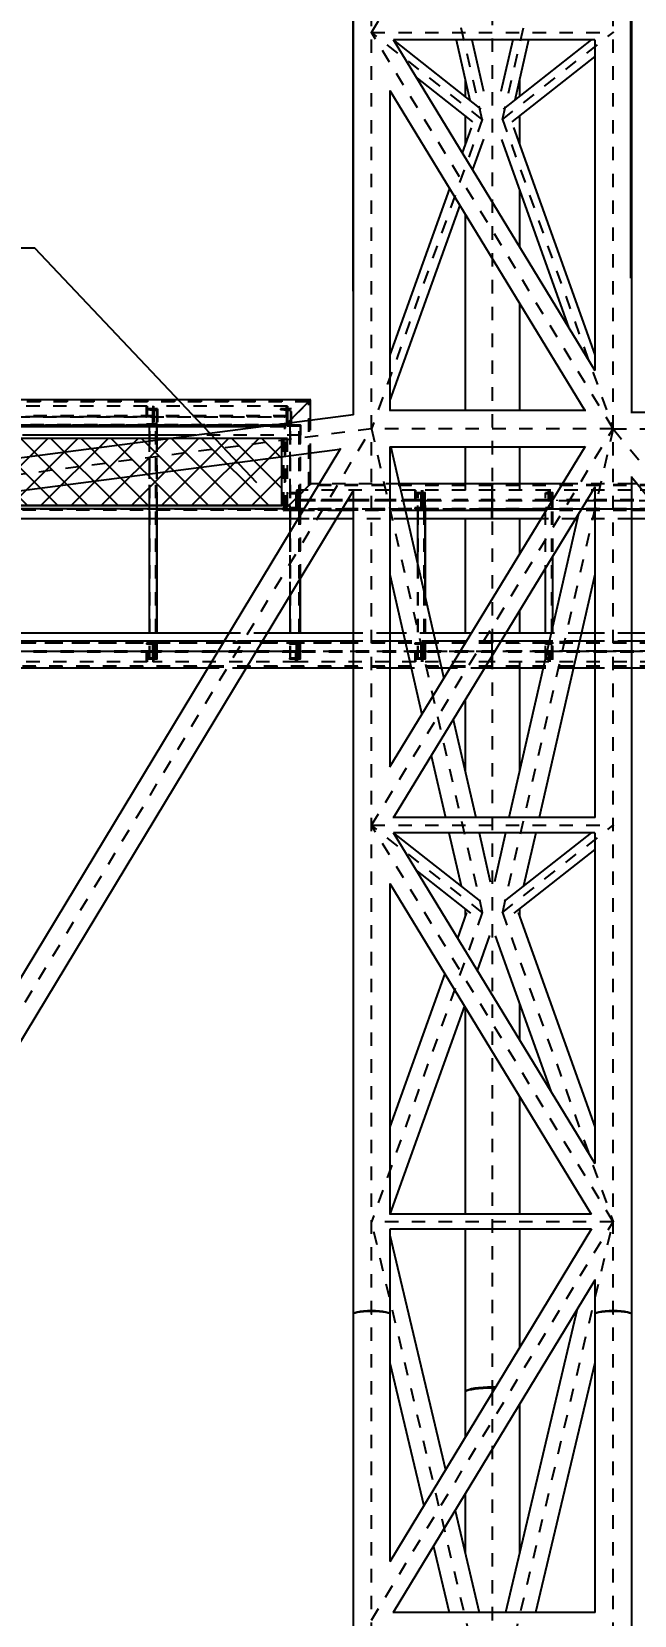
# Model space of a CAD drawing. Header units: millimetres. Extents: x 149919 to 150445, y 136651 to 136866.
# Drawn here: x 150273.73 to 150278.22, y 136816.73 to 136828.53 of the extents above; entities that cross this region are included whole.
import ezdxf

# ---------------------------------------------------------------- set-up
doc = ezdxf.new("R2010")
doc.units = ezdxf.units.MM
doc.header["$LTSCALE"] = 0.25
for name, pattern in [('CENTER', [50.8, 31.75, -6.35, 6.35, -6.35]), ('XKITLINE00', [0]), ('XKITLINE02', [4, 2, -2]), ('XKITLINE03', [6, 3, -1, 1, -1])]:
    doc.linetypes.add(name, pattern=pattern)
doc.styles.add('ROMANS', font='romans.shx')
doc.dimstyles.new('MD300', dxfattribs={"dimtxt": 2.5, "dimasz": 2.5, "dimexe": 1, "dimexo": 1, "dimgap": 0.5, "dimtad": 1, "dimdec": 1, "dimlfac": 50, "dimrnd": 0.5, "dimdsep": 46, "dimtxsty": 'ROMANS', "dimcen": 1, "dimclrd": 146, "dimclre": 146, "dimclrt": 30, "dimadec": 1, "dimazin": 2, "dimtfac": 1, "dimtdec": 1, "dimtmove": 0, "dimatfit": 1, "dimfxl": 1, "dimtolj": 1, "dimtzin": 0, "dimlwd": -1, "dimlwe": -1, "dimarcsym": 0})

# ---------------------------------------------------------------- blocks, each defined once
blk = doc.blocks.new('*D15')
at = {"color": 146, "transparency": 16777216}
for p, q in [((150278.196, 136826.694), (150278.196, 136830.316)), ((150292.527, 136826.694), (150292.527, 136830.316)), ((150280.696, 136829.316), (150290.027, 136829.316))]:
    blk.add_line(p, q, dxfattribs=at)
for points in [[(150280.696, 136829.733), (150280.696, 136828.9), (150278.196, 136829.316)], [(150290.027, 136829.733), (150290.027, 136828.9), (150292.527, 136829.316)]]:
    blk.add_solid(points, dxfattribs=at)
at = {"layer": 'DEFPOINTS', "color": 0, "transparency": 16777216}
for p in [(150292.527, 136829.316), (150278.196, 136825.694), (150292.527, 136825.694)]:
    blk.add_point(p, dxfattribs=at)
at = {"color": 1, "transparency": 16777216, "insert": (150285.362, 136831.066), "char_height": 2.5, "attachment_point": 5, "style": 'ROMANS'}
blk.add_mtext('\\A1;14.35', dxfattribs=at)
blk = doc.blocks.new('*D21')
at = {"color": 146, "transparency": 16777216}
for p, q in [((150266.275, 136826.597), (150266.275, 136830.316)), ((150276.127, 136826.597), (150276.127, 136830.316)), ((150268.775, 136829.316), (150273.627, 136829.316))]:
    blk.add_line(p, q, dxfattribs=at)
for points in [[(150268.775, 136829.733), (150268.775, 136828.9), (150266.275, 136829.316)], [(150273.627, 136829.733), (150273.627, 136828.9), (150276.127, 136829.316)]]:
    blk.add_solid(points, dxfattribs=at)
at = {"layer": 'DEFPOINTS', "color": 0, "transparency": 16777216}
for p in [(150276.127, 136829.316), (150266.275, 136825.597), (150276.127, 136825.597)]:
    blk.add_point(p, dxfattribs=at)
at = {"color": 1, "transparency": 16777216, "insert": (150271.201, 136831.066), "char_height": 2.5, "attachment_point": 5, "style": 'ROMANS'}
blk.add_mtext('\\A1;9.85', dxfattribs=at)
blk = doc.blocks.new('çatıı')
h = blk.add_hatch()
h.set_pattern_fill('ANSI37', color=1, scale=5, style=0)
h.set_pattern_definition([(135, (84235.982, -8893.855), (11.22532, 11.22532), []), (45, (84235.982, -8893.855), (11.22532, -11.22532), [])])
h.paths.add_polyline_path([(12482.5, 17512.8), (12482.5, 17462.8), (13378.3, 17462.8), (13378.3, 17512.8)])
at = {"color": 8, "linetype": 'CENTER'}
for p, q in [((13527.5, 17750.6), (13445, 18110.4)), ((13445, 17815.4), (13625, 18110.4)), ((13542.5, 17750.6), (13625, 18110.4)), ((13445, 16860.1), (13445, 18041.9)), ((13625, 16860.1), (13625, 18041.9)), ((13535, 17970.9), (13535, 16802)), ((13527.5, 17750.6), (13445, 17815.4)), ((13625, 17520), (13445, 17815.4)), ((13445, 17815.4), (13625, 17815.4)), ((13542.5, 17750.6), (13625, 17815.4)), ((13527.5, 17750.6), (13445, 17520)), ((13542.5, 17750.6), (13625, 17520)), ((12370, 15740.3), (13445, 17520)), ((13445, 17520), (12370, 17380.3)), ((13445, 17520), (13527.5, 17159.6)), ((13445, 17224.5), (13625, 17520)), ((13625, 17520), (13445, 17520)), ((13625, 17520), (13542.5, 17159.6)), ((13625, 17520), (15085, 15740.3)), ((13625, 17520), (15085, 17520)), ((13527.5, 17159.6), (13445, 17224.5)), ((13625, 16929.1), (13445, 17224.5)), ((13445, 17224.5), (13625, 17224.5)), ((13542.5, 17159.6), (13625, 17224.5)), ((13527.5, 17159.6), (13445, 16929.1)), ((13542.5, 17159.6), (13625, 16929.1)), ((13527.5, 16580.9), (13445, 16929.1)), ((13445, 16632.2), (13625, 16929.1)), ((13625, 16929.1), (13445, 16929.1)), ((13542.5, 16580.9), (13625, 16929.1)), ((13445, 15740.3), (13445, 16860.1)), ((13625, 15740.3), (13625, 16860.1)), ((13535, 16802), (13535, 15911.7))]:
    blk.add_line(p, q, dxfattribs=at)
at = {"color": 8, "linetype": 'XKITLINE00'}
for p, q in [((13431.3, 18041.9), (13431.3, 17530.5)), ((13638.6, 18041.9), (13638.6, 17532.2)), ((13461.1, 17810), (13611.4, 17563.4)), ((13611.3, 17809.8), (13461.3, 17809.8)), ((13526.8, 17758.3), (13461.4, 17809.8)), ((13508.1, 17809.8), (13518.3, 17765)), ((13519.8, 17809.8), (13528.5, 17771.7)), ((13550.2, 17809.8), (13541.4, 17771.3)), ((13608.6, 17809.8), (13543.1, 17758.3)), ((13561.9, 17809.8), (13551.7, 17765)), ((13611.3, 17809.9), (13611.3, 17563.4)), ((13611.3, 17797.5), (13549.5, 17748.8)), ((13520.5, 17748.8), (13478.1, 17782.2)), ((13514.7, 17780.9), (13514.7, 17767.9)), ((13555.3, 17780.9), (13555.3, 17767.9)), ((13458.6, 17772.1), (13458.6, 17533.6)), ((13458.6, 17772), (13603.9, 17533.6)), ((13514.7, 17753.4), (13514.7, 17731.7)), ((13555.3, 17753.4), (13555.3, 17731.7)), ((13519.2, 17744.2), (13512.5, 17725.6)), ((13550.7, 17744.4), (13611.3, 17575)), ((13528.3, 17735.9), (13520.2, 17713.1)), ((13541.8, 17735.7), (13592.1, 17595)), ((13503, 17699.1), (13458.6, 17575)), ((13555.3, 17697.9), (13555.3, 17655.4)), ((13510.7, 17686.6), (13458.6, 17541.2)), ((13514.7, 17680), (13514.7, 17533.6)), ((13555.3, 17613.4), (13555.3, 17533.6)), ((13431.5, 17530.5), (12446.1, 17402.4)), ((13604.6, 17533.6), (13458.3, 17533.6)), ((15071.7, 17532.2), (13638.3, 17532.2)), ((13444.8, 17523.1), (13444.8, 17523)), ((13444.8, 17523), (13444.8, 17522.9)), ((13624.8, 17523.1), (13624.8, 17523)), ((13624.8, 17523), (13624.8, 17522.9)), ((13421.5, 17504.6), (12446.2, 17377.9)), ((13421.9, 17505.3), (12884.1, 16615)), ((13604.2, 17506.9), (13458.5, 17267.7)), ((13458.6, 17506.6), (13458.6, 17268)), ((13603.9, 17506.3), (13458.6, 17506.3)), ((13459.4, 17506.3), (13498.8, 17333.9)), ((13514.7, 17506.3), (13514.7, 17474.3)), ((13555.3, 17506.3), (13555.3, 17474.3)), ((13638.6, 17484.4), (13638.6, 16860.1)), ((13638.6, 17484.1), (14339.2, 16630.1)), ((13431.3, 17473.8), (12899.7, 16593.7)), ((13431.3, 17474.2), (13431.3, 16860.1)), ((13611.3, 17476.5), (13461.3, 17230.2)), ((13611.3, 17476.8), (13611.3, 17230.2)), ((13514.7, 17460.6), (13514.7, 17460.3)), ((13599.3, 17456.7), (13547.4, 17230.2)), ((13555.3, 17460.6), (13555.3, 17460.3)), ((13514.7, 17452.8), (13514.7, 17367.8)), ((13555.3, 17452.8), (13555.3, 17426.6)), ((13458.6, 17411.3), (13482.5, 17307.1)), ((13611.3, 17411.3), (13569.9, 17230.2)), ((13555.3, 17384.5), (13555.3, 17367.8)), ((13514.7, 17360.3), (13514.7, 17360)), ((13555.3, 17360.3), (13555.3, 17360)), ((13555.3, 17346.3), (13555.3, 17264.6)), ((13514.7, 17317.9), (13514.7, 17264.6)), ((13505.8, 17303.3), (13522.6, 17230.2)), ((13489.5, 17276.5), (13500.1, 17230.2)), ((13611.5, 17230.2), (13460.8, 17230.2)), ((13461.1, 17219.1), (13611.4, 16972.4)), ((13611.3, 17218.9), (13461.3, 17218.9)), ((13526.1, 17168), (13461.4, 17218.9)), ((13502.7, 17218.9), (13511.8, 17179.3)), ((13525.2, 17218.9), (13533.5, 17182.4)), ((13544.8, 17218.9), (13536.5, 17182.4)), ((13608.6, 17218.9), (13543.8, 17167.9)), ((13567.3, 17218.9), (13558.2, 17179.3)), ((13611.3, 17219), (13611.3, 16972.5)), ((13611.3, 17206.5), (13550.9, 17159)), ((13519.1, 17159), (13478.1, 17191.3)), ((13458.6, 17181.2), (13458.6, 16934.8)), ((13458.6, 17181.1), (13608.7, 16934.8)), ((13514.7, 17162.5), (13514.7, 17156.4)), ((13555.3, 17162.5), (13555.3, 17156.4)), ((13515.8, 17159.5), (13509, 17140.5)), ((13554.2, 17159.5), (13611.3, 16999.7)), ((13532.9, 17142.3), (13523.7, 17116.4)), ((13537.1, 17142.2), (13578.6, 17026.3)), ((13499.5, 17114), (13458.6, 16999.7)), ((13514.2, 17089.9), (13458.7, 16934.8)), ((13555.3, 17091.4), (13555.3, 17064.5)), ((13514.7, 17089.1), (13514.7, 16934.8)), ((13555.3, 17022.5), (13555.3, 16934.8)), ((13609, 16934.8), (13458.5, 16934.8)), ((13608.9, 16923.7), (13458.6, 16675.7)), ((13458.6, 16923.5), (13458.6, 16860.1)), ((13608.7, 16923.4), (13458.6, 16923.4)), ((13458.6, 16919), (13500.1, 16744.1)), ((13514.7, 16923.4), (13514.7, 16802)), ((13555.3, 16923.4), (13555.3, 16835.2)), ((13611.3, 16885.4), (13461.2, 16637.8)), ((13611.3, 16885.9), (13611.3, 16860.1)), ((13431.7, 16860.7), (13431.3, 16860.1)), ((13431.7, 16860.6), (13431.3, 16860.1)), ((13431.3, 16860.1), (13431.3, 15786)), ((13432.7, 16861.2), (13431.7, 16860.7)), ((13432.7, 16861), (13431.7, 16860.6)), ((13434.3, 16861.7), (13432.7, 16861.2)), ((13434.3, 16861.4), (13432.7, 16861)), ((13433.2, 16861.2), (13433.1, 16861.1)), ((13434.8, 16861.6), (13433.2, 16861.2)), ((13436.5, 16862.1), (13434.3, 16861.7)), ((13436.5, 16861.7), (13434.3, 16861.4)), ((13436.9, 16862), (13434.8, 16861.6)), ((13439.1, 16862.4), (13436.5, 16862.1)), ((13439.1, 16861.9), (13436.5, 16861.7)), ((13439.3, 16862.3), (13436.9, 16862)), ((13442, 16862.6), (13439.1, 16862.4)), ((13442, 16862.1), (13439.1, 16861.9)), ((13442.1, 16862.5), (13439.3, 16862.3)), ((13445, 16862.7), (13442, 16862.6)), ((13445, 16862.1), (13442, 16862.1)), ((13445, 16862.5), (13442.1, 16862.5)), ((13448, 16862.6), (13445, 16862.7)), ((13447.9, 16862.5), (13445, 16862.5)), ((13448, 16862.1), (13445, 16862.1)), ((13450.7, 16862.3), (13447.9, 16862.5)), ((13450.9, 16862.4), (13448, 16862.6)), ((13450.9, 16861.9), (13448, 16862.1)), ((13453.1, 16862), (13450.7, 16862.3)), ((13453.5, 16862.1), (13450.9, 16862.4)), ((13453.5, 16861.7), (13450.9, 16861.9)), ((13455.2, 16861.6), (13453.1, 16862)), ((13455.7, 16861.7), (13453.5, 16862.1)), ((13455.7, 16861.4), (13453.5, 16861.7)), ((13456.8, 16861.2), (13455.2, 16861.6)), ((13457.3, 16861.2), (13455.7, 16861.7)), ((13457.3, 16861), (13455.7, 16861.4)), ((13456.9, 16861.1), (13456.8, 16861.2)), ((13458.3, 16860.7), (13457.3, 16861.2)), ((13458.3, 16860.6), (13457.3, 16861)), ((13458.3, 16860.7), (13458.6, 16860.1)), ((13458.3, 16860.6), (13458.6, 16860.1)), ((13458.6, 16860.1), (13458.6, 16675.8)), ((13598.3, 16863.9), (13544.7, 16637.8)), ((13611.7, 16860.7), (13611.3, 16860.1)), ((13611.7, 16860.6), (13611.3, 16860.1)), ((13611.3, 16860.1), (13611.3, 16637.8)), ((13612.7, 16861.2), (13611.7, 16860.7)), ((13612.7, 16861), (13611.7, 16860.6)), ((13614.3, 16861.7), (13612.7, 16861.2)), ((13614.3, 16861.4), (13612.7, 16861)), ((13613.2, 16861.2), (13613, 16861.1)), ((13614.8, 16861.6), (13613.2, 16861.2)), ((13616.5, 16862.1), (13614.3, 16861.7)), ((13616.5, 16861.7), (13614.3, 16861.4)), ((13616.9, 16862), (13614.8, 16861.6)), ((13619.1, 16862.4), (13616.5, 16862.1)), ((13619.1, 16861.9), (13616.5, 16861.7)), ((13619.3, 16862.3), (13616.9, 16862)), ((13622, 16862.6), (13619.1, 16862.4)), ((13622, 16862.1), (13619.1, 16861.9)), ((13622.1, 16862.5), (13619.3, 16862.3)), ((13625, 16862.6), (13622, 16862.6)), ((13625, 16862.1), (13622, 16862.1)), ((13625, 16862.5), (13622.1, 16862.5)), ((13628, 16862.6), (13625, 16862.6)), ((13627.9, 16862.5), (13625, 16862.5)), ((13628, 16862.1), (13625, 16862.1)), ((13630.7, 16862.3), (13627.9, 16862.5)), ((13630.9, 16862.4), (13628, 16862.6)), ((13630.9, 16861.9), (13628, 16862.1)), ((13633.1, 16862), (13630.7, 16862.3)), ((13633.5, 16862.1), (13630.9, 16862.4)), ((13633.5, 16861.7), (13630.9, 16861.9)), ((13635.2, 16861.6), (13633.1, 16862)), ((13635.7, 16861.7), (13633.5, 16862.1)), ((13635.7, 16861.4), (13633.5, 16861.7)), ((13636.8, 16861.2), (13635.2, 16861.6)), ((13637.3, 16861.2), (13635.7, 16861.7)), ((13637.3, 16861), (13635.7, 16861.4)), ((13636.9, 16861.1), (13636.8, 16861.2)), ((13638.3, 16860.7), (13637.3, 16861.2)), ((13638.3, 16860.6), (13637.3, 16861)), ((13638.3, 16860.7), (13638.6, 16860.1)), ((13638.3, 16860.6), (13638.6, 16860.1)), ((13638.6, 16860.1), (13638.6, 15786)), ((13458.6, 16824), (13483.9, 16717.4)), ((13611.3, 16824), (13567.2, 16637.8)), ((13515, 16802.7), (13514.7, 16802)), ((13515, 16802.5), (13514.7, 16802)), ((13514.7, 16802), (13514.7, 16768.3)), ((13515.9, 16803.3), (13515, 16802.7)), ((13515.9, 16803), (13515, 16802.5)), ((13517.4, 16803.9), (13515.9, 16803.3)), ((13517.4, 16803.5), (13515.9, 16803)), ((13519.4, 16804.5), (13517.4, 16803.9)), ((13519.4, 16803.9), (13517.4, 16803.5)), ((13518.4, 16803.8), (13518.1, 16803.7)), ((13520.3, 16804.3), (13518.4, 16803.8)), ((13521.9, 16804.9), (13519.4, 16804.5)), ((13521.9, 16804.3), (13519.4, 16803.9)), ((13522.7, 16804.7), (13520.3, 16804.3)), ((13524.8, 16805.3), (13521.9, 16804.9)), ((13524.8, 16804.6), (13521.9, 16804.3)), ((13525.4, 16805.1), (13522.7, 16804.7)), ((13528.1, 16805.6), (13524.8, 16805.3)), ((13528.1, 16804.8), (13524.8, 16804.6)), ((13528.5, 16805.4), (13525.4, 16805.1)), ((13531.5, 16805.7), (13528.1, 16805.6)), ((13531.5, 16805), (13528.1, 16804.8)), ((13531.7, 16805.5), (13528.5, 16805.4)), ((13535, 16805.8), (13531.5, 16805.7)), ((13535, 16805), (13531.5, 16805)), ((13535, 16805.6), (13531.7, 16805.5)), ((13537.4, 16805.8), (13535, 16805.8)), ((13537.3, 16805.5), (13535, 16805.6)), ((13537, 16805), (13535, 16805)), ((13555.3, 16793), (13555.3, 16682.4)), ((13514.7, 16726), (13514.7, 16682.4)), ((13507.3, 16713.8), (13525.3, 16637.8)), ((13491.1, 16687.1), (13502.8, 16637.8)), ((13611.5, 16637.8), (13460.9, 16637.8))]:
    blk.add_line(p, q, dxfattribs=at)
at = {"color": 146}
blk.add_line((13194.3, 17654.6), (12583.1, 17654.6), dxfattribs=at)
at = {"color": 7, "linetype": 'XKITLINE00'}
for p, q in [((13399.8, 17541.5), (12460.8, 17541.5)), ((13386.9, 17528.8), (13399.6, 17541.5)), ((13399.6, 17541.3), (13399.8, 17541.5)), ((13399.6, 17526.4), (13399.6, 17541.5)), ((13382.1, 17524.1), (13386.9, 17528.8)), ((13361.9, 17521.5), (12480.9, 17521.5)), ((13281.2, 17515.3), (13185.1, 17515.3)), ((13279.6, 17512.8), (13279.6, 17521.5)), ((13285.1, 17512.8), (13285.1, 17521.5)), ((13314.2, 17515.3), (13285.1, 17515.3)), ((13285.3, 17512.8), (13285.3, 17515.3)), ((13295, 17512.8), (12478.5, 17512.8)), ((13378.3, 17462.8), (13378.3, 17499)), ((13399.6, 17479), (13399.6, 17501.8)), ((13386.9, 17466.3), (13399.6, 17479)), ((13406, 17479), (13399.6, 17479)), ((13534.9, 17479), (13465.6, 17479)), ((13535, 17479), (13534.9, 17479)), ((13534.9, 17479), (13534.9, 17459)), ((13535, 17459), (13535, 17479)), ((13587.2, 17479), (13535, 17479)), ((13642.9, 17479), (13638.6, 17479)), ((13534.9, 17477.6), (13535, 17477.8)), ((13534.9, 17477.6), (13534.9, 17460.4)), ((13535, 17474.3), (13534.9, 17474.3)), ((13379.6, 17460.3), (13080.1, 17460.3)), ((13380.1, 17462.8), (13099.3, 17462.8)), ((13279.6, 17460.3), (13279.6, 17462.8)), ((13285.1, 17460.3), (13285.1, 17462.8)), ((13285.3, 17460.3), (13285.3, 17462.8)), ((13379.5, 17459), (13379.6, 17459.1)), ((13393.9, 17459), (13379.5, 17459)), ((13379.6, 17459.1), (13386.9, 17466.3)), ((13379.6, 17459.1), (13379.6, 17462.8)), ((13431.3, 17459), (13422.4, 17459)), ((13535, 17459), (13470.2, 17459)), ((13534.6, 17452.8), (13534.6, 17459)), ((13534.6, 17452.8), (13534.6, 17459)), ((13535, 17466.3), (13534.9, 17466.3)), ((13535, 17460.1), (13534.9, 17460.4)), ((13535, 17460.3), (13535, 17460.3)), ((13575, 17459), (13535, 17459)), ((13535, 17452.8), (13535, 17459)), ((13535, 17452.8), (13535, 17459)), ((13659.3, 17459), (13638.6, 17459)), ((13390.2, 17452.8), (13022.4, 17452.8)), ((13279.6, 17367.8), (13279.6, 17452.8)), ((13285.1, 17367.8), (13285.1, 17452.8)), ((13285.3, 17367.8), (13285.3, 17452.8)), ((13384.3, 17443), (13384.3, 17452.8)), ((13431.3, 17452.8), (13418.6, 17452.8)), ((13534.6, 17452.8), (13471.6, 17452.8)), ((13479.5, 17418.3), (13479.5, 17452.8)), ((13485, 17394.3), (13485, 17452.8)), ((13485.3, 17393.1), (13485.3, 17452.8)), ((13535, 17452.8), (13534.6, 17452.8)), ((13571.2, 17452.8), (13535, 17452.8)), ((13598.4, 17452.8), (13596.9, 17452.8)), ((13664.4, 17452.8), (13638.6, 17452.8)), ((13580, 17372.5), (13580, 17425.1)), ((13391.8, 17367.8), (13391.8, 17408.3)), ((13392.2, 17367.8), (13392.2, 17409)), ((13574.5, 17367.8), (13574.5, 17416)), ((13384.3, 17367.8), (13384.3, 17395.9)), ((13338.8, 17367.8), (12446.2, 17367.8)), ((13335.1, 17361.6), (12446.2, 17361.6)), ((13431.3, 17361.6), (13363.6, 17361.6)), ((13431.3, 17367.8), (13367.3, 17367.8)), ((13468.6, 17367.8), (13458.6, 17367.8)), ((13470, 17361.6), (13458.6, 17361.6)), ((13519.4, 17367.8), (13491.1, 17367.8)), ((13515.7, 17361.6), (13492.5, 17361.6)), ((13577.5, 17361.6), (13541.3, 17361.6)), ((13578.9, 17367.8), (13545.1, 17367.8)), ((13611.3, 17361.6), (13600, 17361.6)), ((13611.3, 17367.8), (13601.4, 17367.8)), ((13734.1, 17367.8), (13638.6, 17367.8)), ((13739.2, 17361.6), (13638.6, 17361.6)), ((13534.9, 17343), (13534.9, 17351.1)), ((13534.9, 17341.6), (13534.9, 17351.1)), ((13535, 17341.6), (13535, 17351.2)), ((13323, 17341.6), (12446.2, 17341.6)), ((13431.3, 17341.6), (13351.5, 17341.6)), ((13474.6, 17341.6), (13458.6, 17341.6)), ((13503.5, 17341.6), (13497.1, 17341.6)), ((13535, 17341.6), (13529.1, 17341.6)), ((13535, 17346.3), (13534.9, 17346.3)), ((13535, 17342.7), (13534.9, 17343)), ((13572.9, 17341.6), (13535, 17341.6)), ((13611.3, 17341.6), (13595.4, 17341.6)), ((13755.6, 17341.6), (13638.6, 17341.6))]:
    blk.add_line(p, q, dxfattribs=at)
at = {"color": 116, "linetype": 'XKITLINE02', "true_color": 0x136734}
for p, q in [((13398.9, 17540.6), (12461.8, 17540.6)), ((13398.2, 17540.1), (12462.2, 17540.1)), ((13380.9, 17522.9), (13398.2, 17540.1)), ((13381, 17523), (13398.2, 17540.1)), ((13386.9, 17528.8), (13399.6, 17541.5)), ((13398.9, 17540.6), (13398.2, 17540.1)), ((13398.8, 17540.5), (13398.2, 17540.1)), ((13398.2, 17477.6), (13398.2, 17540.1)), ((13399.6, 17541.3), (13398.8, 17540.5)), ((13398.8, 17478), (13398.8, 17540.5)), ((13398.9, 17540.6), (13399.6, 17541.3)), ((13399.8, 17541.5), (13399.6, 17541.5)), ((13277.8, 17536.8), (13182.3, 17536.8)), ((13283.2, 17528.8), (13182.3, 17528.8)), ((13283.2, 17529.6), (13182.9, 17529.6)), ((13282.7, 17529.6), (13277, 17529.6)), ((13277, 17529.6), (13277, 17528.8)), ((13382.3, 17528.8), (13277, 17528.8)), ((13277.2, 17536.8), (13277.2, 17528.8)), ((13285.5, 17534.8), (13277.3, 17534.8)), ((13277.3, 17534.8), (13277.3, 17534.1)), ((13282.1, 17533.7), (13277.3, 17534.1)), ((13280, 17534.1), (13277.3, 17534.1)), ((13277.8, 17536.8), (13277.8, 17529.6)), ((13381.7, 17529.6), (13277.8, 17529.6)), ((13280, 17534.8), (13280, 17534.1)), ((13284.8, 17533.7), (13280, 17534.1)), ((13382.3, 17536.8), (13282.1, 17536.8)), ((13282.1, 17536.8), (13282.1, 17529.6)), ((13282.1, 17523.8), (13282.1, 17533.7)), ((13284.8, 17533.7), (13282.1, 17533.7)), ((13282.7, 17536.8), (13282.7, 17528.8)), ((13282.8, 17534.8), (13282.8, 17522.8)), ((13283.2, 17529.6), (13283.2, 17528.8)), ((13284.8, 17533.7), (13284.8, 17523.8)), ((13285.5, 17534.8), (13285.5, 17522.8)), ((13376.6, 17529.6), (13376.6, 17528.8)), ((13385.4, 17534.8), (13377.2, 17534.8)), ((13377.2, 17534.8), (13377.2, 17534.1)), ((13382, 17533.7), (13377.2, 17534.1)), ((13380, 17534.1), (13377.2, 17534.1)), ((13379.5, 17521.5), (13386.9, 17528.8)), ((13380, 17534.8), (13380, 17534.1)), ((13384.7, 17533.7), (13380, 17534.1)), ((13381.7, 17529.6), (13381.7, 17536.8)), ((13382, 17523.8), (13382, 17533.7)), ((13384.7, 17533.7), (13382, 17533.7)), ((13382.3, 17536.8), (13382.3, 17528.8)), ((13382.7, 17522.8), (13382.7, 17534.8)), ((13384.7, 17533.7), (13384.7, 17523.8)), ((13385.4, 17522.8), (13385.4, 17534.8)), ((13399.6, 17479), (13399.6, 17526.4)), ((13392.2, 17522.8), (12473, 17522.8)), ((13392.2, 17521.9), (12473, 17521.9)), ((13380.9, 17522.9), (12479.5, 17522.9)), ((13380.5, 17522.3), (12480.2, 17522.3)), ((13282.1, 17523.8), (13277.3, 17523.5)), ((13277.3, 17523.5), (13277.3, 17522.8)), ((13280, 17523.5), (13277.3, 17523.5)), ((13285.5, 17522.8), (13277.3, 17522.8)), ((13279.6, 17521.5), (13279.6, 17522.8)), ((13285.3, 17522.8), (13279.6, 17522.8)), ((13279.6, 17348.3), (13279.6, 17522.8)), ((13279.8, 17348.3), (13279.8, 17522.8)), ((13279.8, 17348.3), (13279.8, 17522.8)), ((13284.8, 17523.8), (13280, 17523.5)), ((13280, 17523.5), (13280, 17522.8)), ((13285.1, 17515.3), (13281.2, 17515.3)), ((13284.8, 17523.8), (13282.1, 17523.8)), ((13284.4, 17348.3), (13284.4, 17522.8)), ((13284.6, 17348.3), (13284.6, 17522.8)), ((13285.1, 17521.5), (13285.1, 17522.8)), ((13285.3, 17515.3), (13285.3, 17522.8)), ((13392.2, 17515.3), (13314.2, 17515.3)), ((13379.6, 17521.5), (13361.9, 17521.5)), ((13382, 17523.8), (13377.2, 17523.5)), ((13377.2, 17523.5), (13377.2, 17522.8)), ((13380, 17523.5), (13377.2, 17523.5)), ((13385.4, 17522.8), (13377.2, 17522.8)), ((13379.6, 17521.6), (13382.1, 17524.1)), ((13380.5, 17522.3), (13379.6, 17521.5)), ((13380.5, 17522.3), (13379.6, 17521.5)), ((13379.6, 17462.8), (13379.6, 17521.6)), ((13384.7, 17523.8), (13380, 17523.5)), ((13380, 17523.5), (13380, 17522.8)), ((13381, 17523), (13380.5, 17522.3)), ((13380.9, 17522.9), (13380.5, 17522.3)), ((13380.5, 17459.8), (13380.5, 17522.3)), ((13381, 17460.5), (13381, 17523)), ((13384.7, 17523.8), (13382, 17523.8)), ((13384.3, 17452.8), (13384.3, 17522.8)), ((13392.2, 17522.8), (13384.3, 17522.8)), ((13384.3, 17348.3), (13384.3, 17522.8)), ((13384.7, 17348.3), (13384.7, 17522.8)), ((13384.7, 17348.3), (13384.7, 17522.8)), ((13391, 17348.3), (13391, 17522.8)), ((13391.3, 17348.3), (13391.3, 17522.8)), ((13391.8, 17522.8), (13391.8, 17515.3)), ((13391.8, 17408.3), (13391.8, 17522.8)), ((13391.8, 17521.9), (13391.8, 17515.3)), ((13392.2, 17522.8), (13392.2, 17515.3)), ((13392.2, 17409), (13392.2, 17522.8)), ((13392.2, 17521.9), (13392.2, 17515.3)), ((13382.3, 17512.8), (12480.9, 17512.8)), ((13279.6, 17462.8), (13279.6, 17512.8)), ((13285.1, 17462.8), (13285.1, 17512.8)), ((13285.3, 17462.8), (13285.3, 17512.8)), ((13363.4, 17512.8), (13295, 17512.8)), ((13378.3, 17499), (13378.3, 17512.8)), ((13382.3, 17462.8), (13382.3, 17512.8)), ((13386.9, 17466.3), (13399.6, 17479)), ((13399.6, 17478.8), (13398.8, 17478)), ((13399.8, 17479), (13398.9, 17478.1)), ((13399.6, 17479), (13399.6, 17479)), ((13399.6, 17478.8), (13399.6, 17479)), ((13465.6, 17479), (13406, 17479)), ((13535.1, 17479), (13535, 17479)), ((13535.1, 17479), (13535, 17479)), ((13535.1, 17479), (13535.1, 17478.1)), ((13638.6, 17479), (13587.2, 17479)), ((13398.2, 17477.6), (13380.9, 17460.4)), ((13398.2, 17477.6), (13381, 17460.5)), ((13391.8, 17472.3), (13384, 17472.3)), ((13384, 17472.3), (13384, 17471.6)), ((13388.8, 17471.2), (13384, 17471.6)), ((13386.3, 17471.6), (13384, 17471.6)), ((13386.3, 17472.3), (13386.3, 17471.6)), ((13391.1, 17471.2), (13386.3, 17471.6)), ((13388.8, 17461.3), (13388.8, 17471.2)), ((13391.1, 17471.2), (13388.8, 17471.2)), ((13477.8, 17474.3), (13389, 17474.3)), ((13389, 17474.3), (13389, 17466.3)), ((13389.5, 17460.3), (13389.5, 17472.3)), ((13389.6, 17474.3), (13389.6, 17467.1)), ((13477.8, 17467.1), (13389.6, 17467.1)), ((13395.1, 17467.1), (13389.6, 17467.1)), ((13391.1, 17461.3), (13391.1, 17471.2)), ((13391.8, 17460.3), (13391.8, 17472.3)), ((13483.3, 17467.1), (13395.1, 17467.1)), ((13395.1, 17467.1), (13395.1, 17466.3)), ((13398.9, 17478.1), (13398.2, 17477.6)), ((13398.8, 17478), (13398.2, 17477.6)), ((13534.9, 17477.6), (13398.2, 17477.6)), ((13535.1, 17478.1), (13398.9, 17478.1)), ((13576.7, 17467.1), (13477, 17467.1)), ((13536.4, 17467.1), (13477, 17467.1)), ((13477, 17467.1), (13477, 17466.3)), ((13477.8, 17474.3), (13477.2, 17474.3)), ((13477.2, 17474.3), (13477.2, 17466.3)), ((13485, 17472.3), (13477.2, 17472.3)), ((13477.2, 17472.3), (13477.2, 17471.6)), ((13482, 17471.2), (13477.2, 17471.6)), ((13479.5, 17471.6), (13477.2, 17471.6)), ((13477.8, 17474.3), (13477.8, 17467.1)), ((13483.3, 17467.1), (13477.8, 17467.1)), ((13479.5, 17472.3), (13479.5, 17471.6)), ((13479.5, 17452.8), (13479.5, 17472.3)), ((13485.3, 17472.3), (13479.5, 17472.3)), ((13479.5, 17348.3), (13479.5, 17472.3)), ((13484.3, 17471.2), (13479.5, 17471.6)), ((13479.8, 17348.3), (13479.8, 17472.3)), ((13479.8, 17348.3), (13479.8, 17472.3)), ((13482, 17461.3), (13482, 17471.2)), ((13484.3, 17471.2), (13482, 17471.2)), ((13482.3, 17474.3), (13482.3, 17467.1)), ((13534.9, 17474.3), (13482.3, 17474.3)), ((13482.7, 17472.3), (13482.7, 17460.3)), ((13482.9, 17474.3), (13482.9, 17466.3)), ((13483.3, 17467.1), (13483.3, 17466.3)), ((13484.3, 17348.3), (13484.3, 17472.3)), ((13484.3, 17471.2), (13484.3, 17461.3)), ((13484.6, 17348.3), (13484.6, 17472.3)), ((13485, 17460.3), (13485, 17472.3)), ((13485, 17452.8), (13485, 17472.3)), ((13485.3, 17452.8), (13485.3, 17472.3)), ((17635, 17478.1), (13535, 17478.1)), ((13535, 17477.8), (13535.1, 17478.1)), ((17635, 17477.6), (13535, 17477.6)), ((13577.2, 17474.3), (13535, 17474.3)), ((13536.2, 17474.3), (13535, 17474.3)), ((13571.4, 17467.1), (13571.4, 17466.3)), ((13580, 17472.3), (13574.5, 17472.3)), ((13574.5, 17471.6), (13574.5, 17472.3)), ((13574.5, 17348.3), (13574.5, 17472.3)), ((13580, 17472.3), (13574.5, 17472.3)), ((13579.3, 17471.2), (13574.5, 17471.6)), ((13576.7, 17474.3), (13576.7, 17467.1)), ((13638.6, 17474.3), (13577.2, 17474.3)), ((13577.2, 17466.3), (13577.2, 17474.3)), ((13577.2, 17466.3), (13577.2, 17474.3)), ((13577.8, 17474.3), (13577.8, 17467.1)), ((13680.3, 17467.1), (13577.8, 17467.1)), ((13579.3, 17348.3), (13579.3, 17472.3)), ((13579.3, 17461.3), (13579.3, 17471.2)), ((13580, 17460.3), (13580, 17472.3)), ((13580, 17348.3), (13580, 17472.3)), ((13583, 17467.1), (13583, 17466.3)), ((13675.1, 17474.3), (13638.6, 17474.3)), ((13535, 17459.4), (12317.7, 17459.4)), ((13279.6, 17452.8), (13279.6, 17460.3)), ((13285.1, 17452.8), (13285.1, 17460.3)), ((13285.3, 17452.8), (13285.3, 17460.3)), ((13379.6, 17459.1), (13386.9, 17466.3)), ((13535, 17460.3), (13379.6, 17460.3)), ((13380.5, 17459.8), (13379.6, 17459)), ((13380.5, 17459.8), (13379.6, 17459)), ((13379.6, 17459), (13379.6, 17459.1)), ((13382.3, 17462.8), (13380.1, 17462.8)), ((13381, 17460.5), (13380.5, 17459.8)), ((13380.9, 17460.4), (13380.5, 17459.8)), ((13535.1, 17459.8), (13380.5, 17459.8)), ((13534.9, 17460.4), (13380.9, 17460.4)), ((13388.8, 17461.3), (13384, 17461)), ((13384, 17461), (13384, 17460.3)), ((13386.3, 17461), (13384, 17461)), ((13391.8, 17460.3), (13384, 17460.3)), ((13391.1, 17461.3), (13386.3, 17461)), ((13386.3, 17461), (13386.3, 17460.3)), ((13391.1, 17461.3), (13388.8, 17461.3)), ((13477.2, 17466.3), (13389, 17466.3)), ((13395.1, 17466.3), (13389, 17466.3)), ((13422.4, 17459), (13393.9, 17459)), ((13483.3, 17466.3), (13395.1, 17466.3)), ((13470.2, 17459), (13431.3, 17459)), ((13577.2, 17466.3), (13477, 17466.3)), ((13483.3, 17466.3), (13477.2, 17466.3)), ((13482, 17461.3), (13477.2, 17461)), ((13477.2, 17461), (13477.2, 17460.3)), ((13479.5, 17461), (13477.2, 17461)), ((13485, 17460.3), (13477.2, 17460.3)), ((13484.3, 17461.3), (13479.5, 17461)), ((13479.5, 17461), (13479.5, 17460.3)), ((13484.3, 17461.3), (13482, 17461.3)), ((13534.9, 17466.3), (13482.9, 17466.3)), ((13534.6, 17459), (13534.6, 17460.3)), ((13534.6, 17459), (13534.6, 17459.4)), ((17635, 17460.4), (13535, 17460.4)), ((13535, 17459), (13535, 17460.3)), ((17635, 17460.3), (13535, 17460.3)), ((13535, 17460.3), (13535, 17452.8)), ((13535.1, 17459.8), (13535, 17460.1)), ((17635, 17459.8), (13535, 17459.8)), ((17635, 17459.4), (13535, 17459.4)), ((13535, 17459), (13535, 17459.4)), ((13535.1, 17459), (13535, 17459)), ((13535.1, 17459.8), (13535.1, 17459)), ((13579.3, 17461.3), (13574.5, 17461)), ((13574.5, 17460.3), (13574.5, 17461)), ((13580, 17460.3), (13574.5, 17460.3)), ((17635, 17459), (13575, 17459)), ((13680.3, 17466.3), (13577.2, 17466.3)), ((13638.6, 17466.3), (13577.2, 17466.3)), ((13471.6, 17452.8), (12318.1, 17452.8)), ((13418.6, 17452.8), (13390.2, 17452.8)), ((13431.7, 17452.8), (13431.3, 17452.8)), ((13534.6, 17452.8), (13534.6, 17452.8)), ((13534.6, 17452.8), (13534.6, 17452.8)), ((13534.6, 17452.8), (13534.6, 17452.8)), ((13535, 17452.8), (13535, 17452.8)), ((13535, 17452.8), (13535, 17452.8)), ((13596.9, 17452.8), (13571.2, 17452.8)), ((13638.6, 17452.8), (13598.4, 17452.8)), ((13384.3, 17395.9), (13384.3, 17443)), ((13479.5, 17348.3), (13479.5, 17418.3)), ((13485, 17348.3), (13485, 17394.3)), ((13485.3, 17348.3), (13485.3, 17393.1)), ((13535.1, 17361.6), (12317.4, 17361.6)), ((13535, 17361.1), (12317.7, 17361.1)), ((13431.7, 17361.1), (12318.1, 17361.1)), ((13279.6, 17348.3), (13279.6, 17367.8)), ((13285.1, 17348.3), (13285.1, 17367.8)), ((13285.3, 17348.3), (13285.3, 17367.8)), ((13363.6, 17361.6), (13335.1, 17361.6)), ((13367.3, 17367.8), (13338.8, 17367.8)), ((13384.3, 17348.3), (13384.3, 17367.8)), ((13391.8, 17348.3), (13391.8, 17367.8)), ((13392.2, 17348.3), (13392.2, 17367.8)), ((13458.6, 17367.8), (13431.3, 17367.8)), ((13458.6, 17361.6), (13431.3, 17361.6)), ((13491.1, 17367.8), (13468.6, 17367.8)), ((13492.5, 17361.6), (13470, 17361.6)), ((13534.9, 17361.6), (13515.7, 17361.6)), ((13535, 17367.8), (13519.4, 17367.8)), ((13534.6, 17361.1), (13534.6, 17367.8)), ((13534.6, 17367.8), (13534.6, 17367.8)), ((13534.6, 17360.3), (13534.6, 17367.8)), ((13534.9, 17351.1), (13534.9, 17361.6)), ((13545.1, 17367.8), (13535, 17367.8)), ((13535, 17360.3), (13535, 17367.8)), ((13535, 17367.8), (13535, 17360.3)), ((13535, 17367.8), (13535, 17367.8)), ((13535, 17361.1), (13535, 17367.8)), ((13535, 17351.2), (13535, 17361.6)), ((13541.3, 17361.6), (13535, 17361.6)), ((17635, 17361.1), (13535, 17361.1)), ((13535.1, 17361.6), (13535.1, 17360.7)), ((13574.5, 17348.3), (13574.5, 17367.8)), ((13600, 17361.6), (13577.5, 17361.6)), ((13601.4, 17367.8), (13578.9, 17367.8)), ((13580, 17348.3), (13580, 17372.5)), ((13638.6, 17367.8), (13611.3, 17367.8)), ((13638.6, 17361.6), (13611.3, 17361.6)), ((13535.1, 17360.7), (12317.4, 17360.7)), ((13534.9, 17360.2), (12317.4, 17360.2)), ((13535, 17360.3), (12317.7, 17360.3)), ((13431.7, 17360.3), (12318.1, 17360.3)), ((13283.2, 17354.3), (13182.3, 17354.3)), ((13283.2, 17353.5), (13182.9, 17353.5)), ((13277.2, 17354.3), (13277.2, 17346.3)), ((13389, 17354.3), (13277.2, 17354.3)), ((13277.2, 17354.3), (13277.2, 17353.5)), ((13388.5, 17353.5), (13277.2, 17353.5)), ((13285.1, 17360.3), (13277.3, 17360.3)), ((13277.3, 17360.3), (13277.3, 17359.6)), ((13282.1, 17359.2), (13277.3, 17359.6)), ((13279.6, 17359.6), (13277.3, 17359.6)), ((13282.1, 17349.3), (13277.3, 17349)), ((13277.8, 17353.5), (13277.8, 17346.3)), ((13279.6, 17360.3), (13279.6, 17359.6)), ((13284.4, 17359.2), (13279.6, 17359.6)), ((13284.4, 17349.3), (13279.6, 17349)), ((13282.1, 17349.3), (13282.1, 17359.2)), ((13284.4, 17359.2), (13282.1, 17359.2)), ((13282.1, 17353.5), (13282.1, 17346.3)), ((13284.4, 17349.3), (13282.1, 17349.3)), ((13282.7, 17354.3), (13282.7, 17346.3)), ((13282.8, 17360.3), (13282.8, 17348.3)), ((13283.2, 17354.3), (13283.2, 17353.5)), ((13284.4, 17359.2), (13284.4, 17349.3)), ((13285.1, 17360.3), (13285.1, 17348.3)), ((13383.5, 17354.3), (13383.5, 17353.5)), ((13391.8, 17360.3), (13384, 17360.3)), ((13384, 17360.3), (13384, 17359.6)), ((13388.8, 17359.2), (13384, 17359.6)), ((13386.3, 17359.6), (13384, 17359.6)), ((13388.8, 17349.3), (13384, 17349)), ((13386.3, 17360.3), (13386.3, 17359.6)), ((13391.1, 17359.2), (13386.3, 17359.6)), ((13391.1, 17349.3), (13386.3, 17349)), ((13388.5, 17346.3), (13388.5, 17353.5)), ((13388.8, 17359.2), (13388.8, 17349.3)), ((13391.1, 17359.2), (13388.8, 17359.2)), ((13391.1, 17349.3), (13388.8, 17349.3)), ((13389, 17354.3), (13389, 17346.3)), ((13483.3, 17354.3), (13389, 17354.3)), ((13389, 17354.3), (13389, 17346.3)), ((13389.5, 17360.3), (13389.5, 17348.3)), ((13483.3, 17353.5), (13389.6, 17353.5)), ((13389.6, 17353.5), (13389.6, 17346.3)), ((13391.1, 17359.2), (13391.1, 17349.3)), ((13391.8, 17360.3), (13391.8, 17348.3)), ((13395.1, 17354.3), (13395.1, 17353.5)), ((13577.2, 17354.3), (13477, 17354.3)), ((13477, 17354.3), (13477, 17353.5)), ((13576.7, 17353.5), (13477, 17353.5)), ((13485, 17360.3), (13477.2, 17360.3)), ((13477.2, 17360.3), (13477.2, 17359.6)), ((13482, 17359.2), (13477.2, 17359.6)), ((13479.5, 17359.6), (13477.2, 17359.6)), ((13477.2, 17354.3), (13477.2, 17346.3)), ((13482, 17349.3), (13477.2, 17349)), ((13477.8, 17353.5), (13477.8, 17346.3)), ((13479.5, 17360.3), (13479.5, 17359.6)), ((13484.3, 17359.2), (13479.5, 17359.6)), ((13484.3, 17349.3), (13479.5, 17349)), ((13482, 17349.3), (13482, 17359.2)), ((13484.3, 17359.2), (13482, 17359.2)), ((13484.3, 17349.3), (13482, 17349.3)), ((13482.3, 17353.5), (13482.3, 17346.3)), ((13482.7, 17360.3), (13482.7, 17348.3)), ((13482.9, 17354.3), (13482.9, 17346.3)), ((13483.3, 17354.3), (13483.3, 17353.5)), ((13484.3, 17359.2), (13484.3, 17349.3)), ((13485, 17360.3), (13485, 17348.3)), ((13535.1, 17360.7), (13534.9, 17360.2)), ((13534.9, 17351.1), (13534.9, 17360.2)), ((17635, 17360.7), (13535, 17360.7)), ((17635, 17360.3), (13535, 17360.3)), ((17635, 17360.2), (13535, 17360.2)), ((13571.4, 17354.3), (13571.4, 17353.5)), ((13580, 17360.3), (13574.5, 17360.3)), ((13574.5, 17359.6), (13574.5, 17360.3)), ((13579.3, 17359.2), (13574.5, 17359.6)), ((13579.3, 17349.3), (13574.5, 17349)), ((13576.7, 17353.5), (13576.7, 17346.3)), ((13680.3, 17354.3), (13577.2, 17354.3)), ((13577.2, 17354.3), (13577.2, 17346.3)), ((13577.2, 17354.3), (13577.2, 17346.3)), ((13680.3, 17353.5), (13577.8, 17353.5)), ((13577.8, 17353.5), (13577.8, 17346.3)), ((13579.3, 17349.3), (13579.3, 17359.2)), ((13580, 17348.3), (13580, 17360.3)), ((13583, 17354.3), (13583, 17353.5)), ((13534.9, 17343), (12317.4, 17343)), ((13535.1, 17342.4), (12317.4, 17342.4)), ((13277.8, 17346.3), (13182.3, 17346.3)), ((13277.3, 17349), (13277.3, 17348.3)), ((13279.6, 17349), (13277.3, 17349)), ((13285.1, 17348.3), (13277.3, 17348.3)), ((13279.6, 17349), (13279.6, 17348.3)), ((13285.3, 17348.3), (13279.6, 17348.3)), ((13389, 17346.3), (13282.1, 17346.3)), ((13351.5, 17341.6), (13323, 17341.6)), ((13384, 17349), (13384, 17348.3)), ((13386.3, 17349), (13384, 17349)), ((13391.8, 17348.3), (13384, 17348.3)), ((13392.2, 17348.3), (13384.3, 17348.3)), ((13386.3, 17349), (13386.3, 17348.3)), ((13477.8, 17346.3), (13389, 17346.3)), ((13458.6, 17341.6), (13431.3, 17341.6)), ((13497.1, 17341.6), (13474.6, 17341.6)), ((13477.2, 17349), (13477.2, 17348.3)), ((13479.5, 17349), (13477.2, 17349)), ((13485, 17348.3), (13477.2, 17348.3)), ((13479.5, 17349), (13479.5, 17348.3)), ((13485.3, 17348.3), (13479.5, 17348.3)), ((13534.9, 17346.3), (13482.3, 17346.3)), ((13529.1, 17341.6), (13503.5, 17341.6)), ((13577.2, 17346.3), (13535, 17346.3)), ((17635, 17343), (13535, 17343)), ((13535.1, 17342.4), (13535, 17342.7)), ((17635, 17342.4), (13535, 17342.4)), ((13535.1, 17341.6), (13535, 17341.6)), ((13535.1, 17342.4), (13535.1, 17341.6)), ((17635, 17341.6), (13572.9, 17341.6)), ((13574.5, 17348.3), (13574.5, 17349)), ((13580, 17348.3), (13574.5, 17348.3)), ((13580, 17348.3), (13574.5, 17348.3)), ((13675.1, 17346.3), (13577.2, 17346.3)), ((13638.6, 17341.6), (13611.3, 17341.6))]:
    blk.add_line(p, q, dxfattribs=at)
at = {"color": 1, "linetype": 'XKITLINE03'}
for p, q in [((12480.4, 17528.8), (13380.2, 17528.8)), ((13277.2, 17528.8), (13182.3, 17528.8)), ((13382.3, 17528.8), (13282.7, 17528.8)), ((12473, 17522.8), (13391.8, 17522.8)), ((13282.8, 17522.8), (13285.5, 17522.8)), ((13285.1, 17348.3), (13285.1, 17522.8)), ((13382.7, 17522.8), (13385.4, 17522.8)), ((13391.8, 17348.3), (13391.8, 17522.8)), ((13485, 17348.3), (13485, 17472.3)), ((13580, 17348.3), (13580, 17472.3)), ((12318.1, 17460.3), (13535, 17460.3)), ((13477.2, 17466.3), (13389, 17466.3)), ((13389.5, 17460.3), (13391.8, 17460.3)), ((13482.7, 17460.3), (13485, 17460.3)), ((13577.2, 17466.3), (13482.9, 17466.3)), ((17635, 17466.3), (13535, 17466.3)), ((13535, 17460.3), (17635, 17460.3)), ((13674.5, 17466.3), (13577.2, 17466.3)), ((12311.4, 17354.3), (13535, 17354.3)), ((13535, 17360.3), (12318.1, 17360.3)), ((13182.3, 17354.3), (13277.2, 17354.3)), ((13282.7, 17354.3), (13389, 17354.3)), ((13282.8, 17360.3), (13285.1, 17360.3)), ((13389, 17354.3), (13477.2, 17354.3)), ((13389.5, 17360.3), (13391.8, 17360.3)), ((13482.7, 17360.3), (13485, 17360.3)), ((13482.9, 17354.3), (13577.2, 17354.3)), ((17635, 17360.3), (13535, 17360.3)), ((17635, 17354.3), (13535, 17354.3)), ((13577.2, 17354.3), (13674.5, 17354.3))]:
    blk.add_line(p, q, dxfattribs=at)
at = {"color": 1}
blk.add_lwpolyline([(13378.3, 17512.8), (12482.5, 17512.8), (12482.5, 17462.8), (13378.3, 17462.8)], close=True, dxfattribs=at)
at = {"color": 8, "linetype": 'XKITLINE00'}
for centre in [(13445, 17815.4), (13445, 17815.4), (13445, 17815.4), (13445, 17815.4), (13625, 17815.4), (13625, 17815.4), (13527.5, 17750.6), (13527.5, 17750.6), (13527.5, 17750.6), (13542.5, 17750.6), (13542.5, 17750.6), (13542.5, 17750.6), (13445, 17520), (13445, 17520), (13445, 17520), (13445, 17520), (13445, 17520), (13625, 17520), (13625, 17520), (13625, 17520), (13625, 17520), (13625, 17520), (13625, 17520), (13625, 17520), (13445, 17224.5), (13445, 17224.5), (13445, 17224.5), (13445, 17224.5), (13625, 17224.5), (13625, 17224.5), (13527.5, 17159.6), (13527.5, 17159.6), (13527.5, 17159.6), (13542.5, 17159.6), (13542.5, 17159.6), (13542.5, 17159.6), (13445, 16929.1), (13445, 16929.1), (13445, 16929.1), (13625, 16929.1), (13625, 16929.1), (13625, 16929.1), (13625, 16929.1), (13625, 16929.1), (13445, 16860.1), (13445, 16860.1), (13625, 16860.1), (13625, 16860.1), (13535, 16802), (13535, 16802)]:
    blk.add_circle(centre, 0.05, dxfattribs=at)
at = {"color": 1, "linetype": 'XKITLINE00'}
for centre in [(13277.2, 17528.8), (13282.7, 17528.8), (13380.2, 17528.8), (13382.3, 17528.8), (13282.8, 17522.8), (13285.1, 17522.8), (13285.5, 17522.8), (13382.7, 17522.8), (13385.4, 17522.8), (13391.8, 17522.8), (13391.8, 17522.8), (13485, 17472.3), (13580, 17472.3), (13389, 17466.3), (13389.5, 17460.3), (13391.8, 17460.3), (13477.2, 17466.3), (13482.7, 17460.3), (13482.9, 17466.3), (13485, 17460.3), (13535, 17466.3), (13535, 17460.3), (13535, 17460.3), (13577.2, 17466.3), (13577.2, 17466.3), (13580, 17460.3), (13277.2, 17354.3), (13282.7, 17354.3), (13282.8, 17360.3), (13285.1, 17360.3), (13389, 17354.3), (13389, 17354.3), (13389.5, 17360.3), (13391.8, 17360.3), (13477.2, 17354.3), (13482.7, 17360.3), (13482.9, 17354.3), (13485, 17360.3), (13535, 17360.3), (13535, 17360.3), (13535, 17354.3), (13535, 17354.3), (13577.2, 17354.3), (13577.2, 17354.3), (13580, 17360.3), (13285.1, 17348.3), (13391.8, 17348.3), (13485, 17348.3), (13580, 17348.3)]:
    blk.add_circle(centre, 0.05, dxfattribs=at)
blk.add_leader([(13359.5, 17479.7), (13194.3, 17654.6)], dimstyle='MD300', override={"dimgap": 0.5, "dimtad": 0})

msp = doc.modelspace()

# ---------------------------------------------------------------- block references
at = {"xscale": 0.009999943142843078, "yscale": 0.009999943142843078, "zscale": 0.009999943142843078}
msp.add_blockref('çatıı', (150141.814, 136650.373), dxfattribs=at)

# ---------------------------------------------------------------- dimensions: what is measured, and where the dimension line sits
for p1, p2, distance, picture, middle in [((150266.275, 136825.597), (150276.127, 136825.597), 3.72, '*D21', (150271.201, 136831.066)), ((150278.196, 136825.694), (150292.527, 136825.694), 3.623, '*D15', (150285.362, 136831.066))]:
    dim = msp.add_aligned_dim(p1=p1, p2=p2, distance=distance, dimstyle='MD300', override={"dimdec": 2, "dimlfac": 1, "dimrnd": 0.05, "dimclrt": 1})
    dim.commit()
    dim.dimension.update_dxf_attribs({"geometry": picture, "text_midpoint": middle})

doc.saveas('drawing.dxf')
